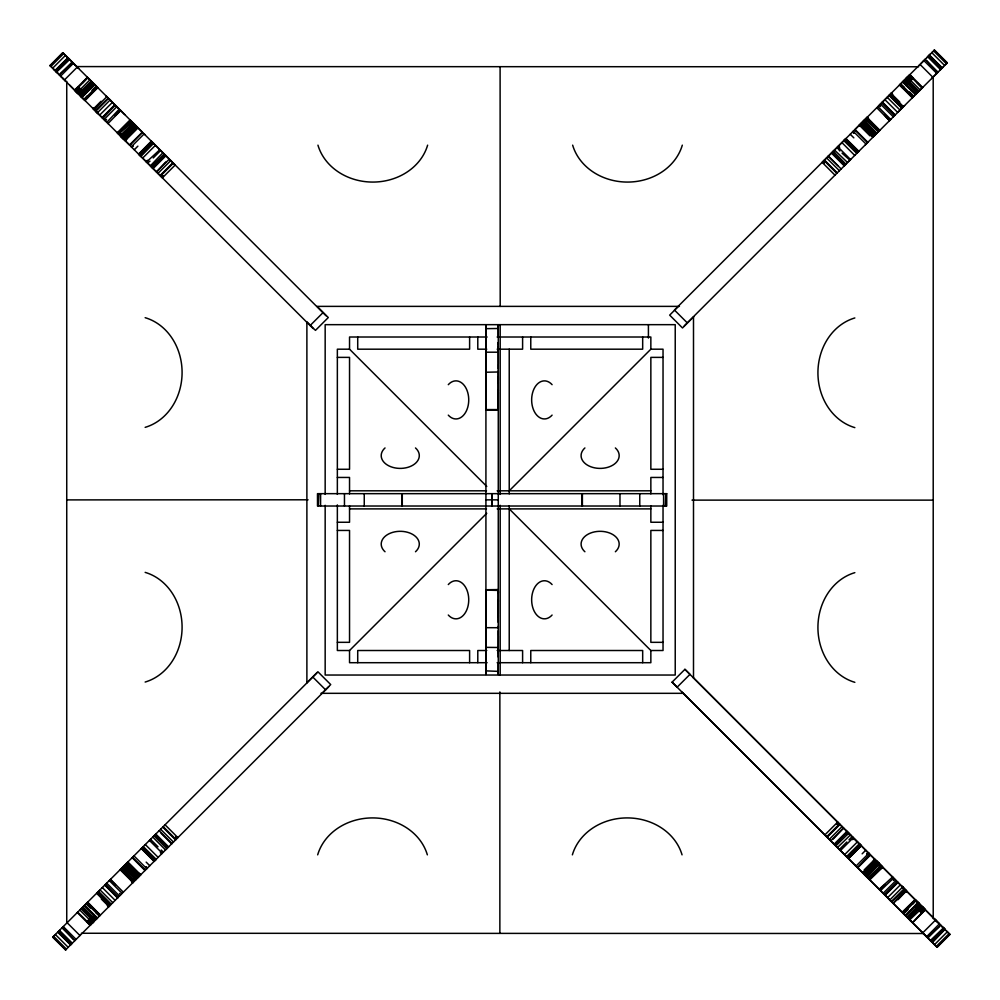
<?xml version="1.0" encoding="UTF-8"?>
<svg xmlns="http://www.w3.org/2000/svg" width="1000" height="1000" viewBox="0 0 1000 1000"><rect width="100%" height="100%" fill="white"/><g stroke="black" fill="none" stroke-linecap="round" stroke-linejoin="round"><path stroke-width="1.5" d="M66.737 923.088L66.737 81.388M485.938 341.912L485.925 333.65M485.925 409.412L485.925 410.112L485.938 374.637M485.95 397.7L485.95 400.225M485.925 396.838L485.938 369.325M485.925 370.3L485.913 325.238M498.288 392.163L498.275 410.025L485.925 410.025L485.913 674.463L485.938 672.4M485.925 406.5L485.95 408.4L485.925 402.238M485.925 385.975L485.95 408M485.938 374.562L485.913 337.738M485.913 337.362L485.938 331.863M485.925 327.975L485.925 325.312M485.925 673.012L485.938 672.85M485.925 662.862L485.925 662.35M485.925 658.312L485.938 658.125M485.938 654.4L485.925 653.85M492.1 506.025L492.1 493.663M498.288 409.762L498.275 377.325M498.288 393.338L498.288 392.612M498.275 391.275L498.275 390.288M498.312 380.238L498.3 371.987L485.95 372.238M498.275 336.875L498.275 325.238M498.275 654.663L498.275 674.463L498.275 662.825M498.275 653.825L498.3 635.825M498.263 635.037L498.275 410.012M498.3 369.025L498.275 342.5L498.275 343.913M498.275 657.087L498.3 630.688M498.275 650.987L498.275 650.325L498.275 651.05M485.938 615.475L485.95 627.675L498.3 627.712L498.312 626.237M498.275 608.188L498.275 616.562M498.3 592.775L498.3 591.3L498.288 593.2M581.938 506.025L581.938 493.663M582.388 506.025L582.388 493.663M619.975 506.025L619.975 493.663M639.763 506.025L639.763 493.663M663.6 506.025L663.6 493.663M665.375 506.025L665.75 493.663M665.888 506.025L665.888 493.663M933.225 918.65L933.2 76.963M485.925 409.675L485.938 357.4M485.938 385.037L485.925 380.025M485.925 357.55L485.925 327.337M485.913 356.375L485.938 355.45M485.925 351.4L485.913 346M485.925 349.263L485.925 348.85M485.938 334.625L485.925 326.413M485.938 328.663L498.288 328.488L498.275 325.312M485.938 614.663L485.938 614.025M485.913 615.3L485.913 608.188M485.913 608.275L485.938 606.7M485.95 591.912L485.925 607.1M485.925 589.738L498.275 589.575L498.288 591.05M485.913 664.125L485.925 651.838L485.925 652.588M485.925 650.987L485.913 650.325M485.925 641.812L485.913 642.925M498.288 327.3L498.288 326.163M498.288 327.013L498.275 326.213M498.275 651.95L498.275 652.588M485.925 326.688L485.938 326.625M485.938 358.825L485.95 359.963M485.938 647.362L498.3 647.5M485.925 641.413L485.938 640.713L485.925 641.762M498.288 671.375L485.938 670.875L485.925 672.15M485.925 617.987L485.938 617.325M867.113 877.237L863.625 873.763L876.538 861L880.95 865.413L868.175 878.3L867.113 877.237L879.513 863.975L878.55 865.6L880.312 864.775M93.438 108.938L100.988 101.3M897.987 899.737L906.388 890.863M860.325 124.162L873.15 137M81.938 97.438L94.812 84.65L93.05 82.875M828.3 156.188L838 165.738M863.562 120.925L876.4 133.763L863.162 121.325M859.15 125.337L860.9 126.175L859.613 124.887M862.463 122.025L865.35 119.138M883.55 100.938L882.675 101.812M901.9 108.263L889.038 95.45M902.788 81.713L906.4 85.288M920.662 63.825L929.625 54.862M684.25 325.9L687.275 322.863L674.45 310.038L925.288 59.2M841.162 168.988L828.35 156.137M889.3 120.862L891.05 119.113M875.3 134.863L862.712 121.775M889.5 120.65L876.775 107.725M899.013 111.15L903.363 106.788L890.537 93.963L903.325 106.838M912.325 97.837L899.513 84.987L906.012 78.475M919.538 90.625L922.738 87.425M931.637 78.525L938.175 71.988M941.725 68.438L942.288 67.875L929.45 55.038M940.962 69.212L941.488 68.675L939.663 70.5M906.137 916.287L907.45 917.6L920.288 904.762L918.662 903.15L915.138 906.825L914.638 906.325L918.012 902.5L905.387 915.55M53.45 68.95L50.025 65.525L62.875 52.713L66.275 56.112M50.125 65.625L62.875 52.713M62.95 52.787L50.375 65.875M52.675 68.188L65.512 55.35M77.575 67.412L67.875 57.713L54.988 70.487L54.112 69.612M62.013 64.675L55.362 70.862M56.025 71.513L68.85 58.688M69.662 59.5L56.575 72.075M72.15 61.988L73.438 63.263L60.6 76.1L59.312 74.825L72.15 61.988L70.388 60.225M62.525 78.05L64.45 79.95L77.287 67.125L78.525 68.362M74.975 90.475L78.575 86.875M82.5 83.025L87.438 77.263M87.95 77.787L87.45 77.275L74.6 90.1L75.125 90.612L87.95 77.787L90.25 80.075M75.575 91.062L79.175 87.463M79.975 88.263L76.375 91.862L75.125 90.612M77.025 92.513L80.738 89.025M77.15 92.65L89.963 79.787L90.913 80.763M81.037 89.325L77.337 92.825L76.862 92.362M77.8 93.3L81.4 89.688M77.95 93.438L81.55 89.838M81.7 89.987L78.1 93.588L75.925 91.425L76.787 92.287M78.5 93.987L91.412 81.237L78.412 93.9L69.55 85.062M78.725 94.213L91.55 81.375L93.462 83.287L80.625 96.125L78.575 94.075M79.713 95.2L92.513 82.338M81.112 96.613L84.862 93.162L85.363 93.663L81.788 97.287L85.288 93.6M81.475 96.975L94.412 84.25M91.975 90.363L96.25 86.088L93.75 83.588M81.287 96.788L84.987 100.487L97.837 87.675L96.788 86.625L83.987 99.488L87.463 95.763M84.637 100.138L97.662 87.513M84.787 100.3L88.387 96.7M84.913 100.412L88.513 96.812M93.125 108.612L94.712 107.625M93.975 109.462L106.85 96.675L108.55 98.375L95.812 111.3L93.625 109.113M113.438 103.263L110.138 99.95L97.35 112.85L95.062 110.55L108.3 98.125M112.487 102.312L99.637 115.125L100.725 116.213M105.138 120.638L102.088 117.587L114.85 104.675M102.487 117.975L114.963 104.787M102.788 118.287L115.312 105.15M104.05 119.537L116.85 106.675L115.625 105.45M106.55 119.462L105.275 120.775L106.1 121.6M116.025 114.412L120.312 110.138L120.875 110.7M115.013 115.538L120.7 110.538L108.038 123.537L107.475 122.975L107.987 123.488M121.587 134.488L120.3 135.787L117.25 132.738L130.087 119.913L132.912 122.737L120.188 135.662L125.363 140.85L126.575 139.475L124.9 140.387M130.85 120.662L117.875 133.363L130.887 120.7M118.625 134.113L131.463 121.275M119.712 135.2L121.013 133.9C121.025 135.387 120.625 136.888 122.888 138.375M138.05 127.875L125.2 140.688L129.488 144.975L142.312 132.137L134.762 124.575L121.788 137.275L120.95 136.438L133.35 123.162M120.962 136.438L133.787 123.6L134.963 124.787L122.2 137.688M122.375 137.85L135.538 125.375M123.038 138.525L135.875 125.688M123.35 138.85L124.775 137.675M123.562 139.037L136.387 126.213M124.213 139.7L137.05 126.862M124.513 140L137.35 127.175M129.75 145.238L131.037 143.938M144.037 133.85L144.812 134.637L144.113 133.938L131.275 146.762L131.975 147.463L132.838 145.738M134.262 149.762L137.875 146.163M138.75 154.238L151.4 141.213L138.562 154.05L141.3 156.775M151.9 141.713L139.062 154.537L139.613 155.087L152.45 142.25L151.475 141.287M139.4 154.875L152.225 142.037L153.212 143.025M140.375 155.85L153.1 142.912M142.625 158.1L155.463 145.262M147.425 160.312L146.137 161.612L159.775 175.25M149.987 161.188L147.463 162.938L147.925 163.4M153.2 157.975L160.688 150.488L172.325 162.125M150.387 165.85L162.925 152.725M151.3 166.762L164.237 154.025M151.512 166.975L152.6 165.475M152.413 167.875L165.175 154.975M169.312 159.113L156.475 171.938L165.775 162M157.938 173.412L170.775 160.575M160.525 176L173.363 163.162L172.9 162.712L160.062 175.538L162.375 177.85L175.2 165.012L173.363 163.162M161.6 177.062L162.887 175.775M161.9 177.375L163.2 176.088M313.137 328.575L310.113 325.55L322.95 312.712L73.338 63.212L74.162 64.025M907.35 77.138L920.2 89.963M834.475 150.013L847.6 162.55M837.062 147.425L839.875 151.025M852.537 131.962L853.225 131.263L866.062 144.1M862.75 121.737L876 134.162M866.5 117.987L879.287 130.863L880.088 130.062M868.25 118.825L867.262 117.225L865.387 119.1L878.337 131.825L877.887 132.262M882.4 102.088L895.212 114.95M884.875 99.625L897.725 112.438M889.338 95.15L902.237 107.925M891.675 92.812L888.787 95.712M900.475 84.012L904.237 87.45M903.213 81.275L906.838 84.862L906.1 85.588L915.638 94.525M909.287 75.2L906.1 78.4L918.85 91.312L905.925 78.562M927.7 56.788L940.537 69.625M930.413 54.088L926.762 57.725M678.25 306.55L669.675 315.125L682.5 327.962L693.662 316.8M825.188 159.3L831.213 153.275M831.8 152.7L840.462 144.025M840.662 143.825L845.95 138.537L858.787 151.375L845.763 138.725M878.538 105.95L879.275 105.213L880.512 106.562M879.538 104.95L882.487 102.013M883.9 100.588L888.487 96.013M933.787 50.7L934.375 50.125L947.212 62.95L687.275 322.863M860.95 123.537L862.325 124.75M867.262 117.225L868.512 118.562M880.462 104.038L893.325 116.838M904.912 79.588L917.75 92.413M919.038 65.462L920.05 64.45L932.875 77.287M923.15 61.363L923.962 60.538M928.775 55.712L935.325 62M929.388 55.1L930.163 54.337M932.862 51.638L929.9 54.588M853.85 133.225L852.562 131.938M833.225 151.263L834.525 152.55L833.012 151.475M854.712 129.787L856 131.075L854.575 129.913M891.087 93.413L892.675 94.4L891.375 93.112M126.862 862.975L139.725 875.788M306.725 682.9L317.887 671.75L330.712 684.575L322.137 693.162M316.825 673.012L52.688 937.15L65.55 949.963M912.487 97.675L899.862 84.637M910.975 80.725L907.487 77.013M487.125 662.7L349.538 662.7L349.538 650.512L486.763 513.275M509.225 490.812L650.85 349.188L663.037 349.188L663.037 494.8M92.662 922.837L89.038 919.262L92.525 922.975M93.825 914.475L97.5 918M95.763 912.537L99.525 915.987M87.5 902.337L100.138 915.362M849.925 160.238L842.025 153.162M865.387 144.762L867.862 142.3L855.025 129.462L862.375 122.112L875.15 135.013M922.075 88.088L909.375 75.113M922.663 87.5L909.9 74.6L913.125 78.575M848.825 161.325L850.588 159.562L837.75 146.725M858.787 151.375L858.288 151.862L845.45 139.037M874.625 135.525L873.787 136.363L861.025 123.462M876.838 133.312L864.338 120.15M903.713 106.45L904.562 105.6M913.375 96.788L900.638 83.85M916.8 93.35L904.2 80.3M919.237 90.925L919.987 90.175M935.975 74.188L936.8 73.375L923.9 60.6M940.662 69.513L941.375 68.787M942.15 68.012L943 67.162M947.025 63.137L934.262 50.225M108.938 906.575L107.338 905.575L108.637 906.875M131.775 881.15L132.762 882.75M137.7 875.212L138.875 876.637M132.5 857.337L144.15 868.775M146.163 866.762L147.45 868.05M166.812 848.688L165.738 847.188L167.025 848.475M65.525 949.975L328.65 686.85M672.075 682.163L684.925 669.325L689.963 674.362L677.125 687.2L672.075 682.163L847.1 857.225L859.938 844.388L846.812 856.95M824.825 834.95L837.663 822.113L846.725 831.162M836.838 823.875L838.125 822.588M837.15 824.188L838.438 822.887M826.675 836.787L839.5 823.962M827.125 837.25L839.963 824.412M829.262 839.388L842.1 826.55M830.75 840.863L843.562 828.012L833.188 839.025M834.087 844.2L846.925 831.363L848.3 832.75M834.8 844.912L847.575 832.025M836.363 846.475L835.812 845.925L848.737 833.188M850.462 834.912L837.438 847.562M846.838 841.988L839.35 849.475L840.688 850.8M848.975 839.85L852.175 836.637L853.425 837.887M840.438 850.55L853.263 837.725M852.6 839.65L853.9 838.35M844.575 854.7L857.412 841.862M847.588 857.712L860.413 844.875M847.663 857.8L848.188 858.325L860.962 845.425M848.55 858.675L861.275 845.738L848.188 858.325M862.138 853.825L865.738 850.225M867.175 854.237L868.475 852.95C866.125 854.112 867.212 852.312 868.812 853.288L855.987 866.125L855.2 865.35L856.287 866.425M867.087 854.137L868.075 852.55L869.112 853.6M869.875 854.35L857.438 867.575M868.975 856.038L870.088 854.562M857.038 867.175L857.7 867.837L870.537 855.013L874.812 859.287L864.125 869.987M876.912 861.4L874.737 859.2L873.45 860.5L875.113 859.587M857.7 867.837L862.675 872.812L875.5 859.975M862.675 872.8L875.837 860.3M875.375 862.425L876.663 861.125L877.825 862.288L864.987 875.125M864.15 874.287L876.988 861.45M877.65 862.113L864.812 874.95L863.825 873.975M879.362 863.825L878.1 862.562L865.263 875.4L866.038 876.162L878.863 863.337L878.35 862.812L865.487 875.625L866.675 876.812M878.438 865.475L879.725 864.188M872.3 876.025L868.925 879.062M869.312 879.45L881.963 866.425L880.7 867.75M869.712 879.85L882.775 867.237L881.175 868.225M881.438 868.487L882.463 866.938M879.137 889.287L892.537 877.025L891.988 876.475L892.438 876.925M864.212 874.362L879.7 889.85L884.987 884.45M880.487 890.638L893.612 878.1L892.7 877.188M893.438 880.5L894.75 879.225L897.925 882.4L885.088 895.238L880.888 891.038M883.125 893.275L896 880.487M884.388 894.538L897.225 881.7M884.688 894.837L897.525 882.013M902.375 886.85L897.887 882.362L885.05 895.2L891.112 901.263L888.475 898.637M887.562 897.7L900.375 884.85M890.537 900.675L889.825 899.987L902.588 887.075M906 890.475L893.2 903.35L906 890.475L905.25 889.725M889.338 899.488L902.163 912.325L915.088 899.587L915.825 900.325M902.225 912.387L915.212 899.7M915.362 899.862L911.612 903.3M916.587 901.075L919.087 903.575L915.987 900.475L912.55 904.237M915.987 900.475L903.312 913.475L902.325 912.5M908.025 909.638L903.75 913.913L906.25 916.413L903.188 913.337L904.013 914.175M914.712 906.4L918.012 902.5M905.588 915.75L918.425 902.913M914.938 906.625L918.538 903.025M906.812 916.963L919.65 904.125M924.85 935.013L908.462 918.612L921.3 905.775M920.362 904.85L921.438 905.913L908.688 918.838L921.6 906.075M918.312 910L921.912 906.4L922.875 907.362L909.7 919.85L912.575 922.725L925.375 909.862L922.35 906.825M918.462 910.15L922.062 906.55M918.612 910.288L922.212 906.688M918.975 910.662L922.575 907.062L924.8 909.275M919.075 910.75L922.85 907.337M920.037 911.725L923.637 908.112L924.112 908.612M920.837 912.525L924.438 908.925M924.887 909.375L912.537 922.688M921.425 913.112L925.375 909.862M901.612 886.1L939.463 923.988L934.312 918.8L935.55 920.037L922.712 932.875L922.038 932.2L930.1 940.263M938.65 923.15L939.4 923.9L926.575 936.725L682.013 692.1M927.85 938.012L940.688 925.175L942.688 927.175M930.375 940.525L943.438 927.925M931.15 941.312L943.988 928.475L944.95 929.438L932.412 942.575M938 935.325C940.825 931.375 945.5 927.163 945.413 929.9M937.125 947.288L936.263 946.425L949.1 933.6L949.963 934.45L937.125 947.288L936.462 946.625L934.488 944.65L947.325 931.812L946.462 930.962M939 944.887L949.775 934.262L937.05 947.212M131.1 144L142.575 132.4M60.613 73.537L72.775 62.613M927.225 937.387L939.388 926.475M117.987 112.1L120.312 110.138L124.8 114.625M879.65 889.8C878.288 889.163 881.762 889.663 882.025 887.9M76.75 66.588L918.612 66.775M679.438 306.375L317.137 306.375L328.3 317.538L315.462 330.375L306.887 321.8L306.887 682.738M487.125 337.013L349.538 337.013L349.538 349.188L486.763 486.425M497.15 337.013L650.85 337.013L650.85 349.188M349.538 349.188L337.35 349.188L337.35 494.387M486.75 349.188L477.788 349.188L477.788 337.013M497.175 349.188L522.6 349.188L522.6 337.013M485.925 344.7L485.938 352.2L498.3 352.2L498.3 363.875M337.35 357.375L349.538 357.375L349.538 469.275L337.35 469.275M663.037 357.375L650.85 357.375L650.85 469.275L663.037 469.275M485.925 409.575L498.275 409.575M337.35 477.45L349.538 477.45L349.538 493.875M663.037 477.45L650.85 477.45L650.85 493.875M349.538 490.812L486.488 490.812M497.175 490.812L650.85 490.812M318.913 493.663L318.337 506.025M66.65 499.9L308.062 499.8M485.925 499.862L498.288 499.85M692 500.125L933.325 500.138M320.562 506.025L320.625 493.663M349.538 508.888L486.488 508.888M497.175 508.888L650.85 508.888M337.35 522.25L349.538 522.25L349.538 505.825M663.037 522.25L650.85 522.25L650.85 505.825M337.35 530.438L349.538 530.438L349.538 642.337L337.35 642.337M663.037 530.438L650.85 530.438L650.85 642.337L663.037 642.337M485.925 590.138L498.275 590.413M349.538 650.512L337.35 650.512L337.35 504.9M486.75 650.512L477.788 650.512L477.788 662.7M497.175 650.512L522.6 650.512L522.6 662.7M509.225 508.888L650.85 650.512L663.037 650.512L663.037 505.312M497.15 662.7L650.85 662.7L650.85 650.512M320.938 693.325L683.25 693.325M81.35 933.263L923.337 933.512M67.425 57.263L64.775 54.612M51.025 66.525L54.588 70.1M863 873.138L863.625 873.763M891.775 901.912L904.95 889.425L904.212 888.675L891.375 901.513L894.212 904.35M122.762 867.075L135.688 879.812M66.388 56.225L67.4 57.237L66.912 56.75M943.625 928.15L944.15 928.662L942.275 926.787L943.75 928.225L930.913 941.062L929.5 939.688L931.325 941.5L930.8 940.987M53.55 69.062L54.575 70.075M892.375 94.7L899.75 102.013M909.075 919.25L911.925 922.075M101.312 899.013L107.638 905.275M77.875 67.713L78.5 68.325M67.162 57L68.55 58.388M861.462 845.925L860.6 845.062M135.688 125.525L136.2 126.013M902.138 886.625L903.95 888.438L902.175 886.65M948.062 932.55L948.975 933.475M894.75 879.237L877.05 861.525M901.65 886.137L902.3 886.775M936.15 920.65L935.55 920.037M949.95 934.45L947.325 931.812M64.45 79.95L64.912 80.425M101.037 116.538L102.1 117.6M122.863 138.35L123.45 138.95M907.463 917.613L908.462 918.612M921.475 931.637L922.1 932.262L921.538 931.7M852.175 836.637L855.975 840.438M902.725 887.212L903.538 888M904.663 889.137L907.25 891.725L905.3 892.362M948.2 932.7L943.325 927.837M850.05 834.5L849.362 833.812M109.338 99.175L111.425 101.263M160.475 150.275L159.062 148.875M90.275 80.1L89.2 79.037M133.15 146.062L131.625 147.113M839.7 849.825L838.988 849.112M930.5 940.662L933.1 943.263M931.988 942.15L922.8 932.962M925.812 936.012L926.625 936.825M931.575 941.737L932.175 942.337M50.012 65.525L50.912 66.413L63.738 53.562L63.137 52.975M83.987 99.488L80.9 96.4M55.725 71.225L63.525 79.025M96.587 112.075L96.112 111.6L99.588 115.075M84.65 905.188L93.9 914.4M933.6 50.9L946.425 63.738L947.312 62.85L934.45 50.038L931.812 52.675L944.65 65.512M929.262 55.237L942.087 68.075M928.487 56.013L941.312 68.85M928.238 56.25L941.075 69.088M925.175 59.312L938.012 72.15M916.975 82.5L922.325 87.837M908.938 75.562L912.537 79.162M908.125 76.363L911.737 79.963M907.075 77.412L910.775 80.925M906.7 77.787L910.3 81.388M906.562 77.938L910.163 81.538M906.413 78.088L910.013 81.688M905.788 78.7L918.625 91.538M902.925 81.575L915.75 94.412M902.738 81.762L906.312 85.375M902.5 81.988L906.175 85.525M909.638 91.975L913.913 96.25M899.7 84.787L903.3 88.387M899.587 84.913L903.188 88.513M887.212 97.275L900.05 110.113M882.025 102.475L894.85 115.3M881.712 102.775L894.55 115.612M877.913 106.587L890.738 119.412M885.588 116.025L889.862 120.3L887.9 117.975M884.463 115.013L889.8 120.35M867.038 117.45L879.875 130.287M866.85 117.638L872.2 122.987M866.637 117.85L879.475 130.688M865.888 118.6L878.725 131.438M865.638 118.85L878.475 131.688M864.8 119.688L866.1 120.975L865.3 121.775L864 120.487M864.212 120.275L865.512 121.562M863.363 121.125L876.188 133.963M862.15 122.35L874.975 135.175M861.475 123.012L874.312 135.85M860 124.5L872.837 137.325M859.312 125.175L870 135.875M854.762 129.725L856.062 131.025M854.262 132.812L852.962 131.525L854.163 132.912M850.238 134.25L853.838 137.85M845.125 139.362L857.962 152.2M844.912 139.575L857.738 152.413L856.762 153.387L843.838 140.65M844.425 140.062L857.262 152.9L844.325 140.162M844.25 140.238L857.087 153.075M841.9 142.587L854.737 155.425M838.388 146.1L839.688 147.387M832.125 152.363L844.95 165.2M831.413 153.062L844.25 165.9L845.962 164.188L834.525 152.55M826.587 157.9L839.425 170.738M837.288 172.862L824.45 160.037L822.15 162.338L834.987 175.175M824 160.487L836.825 173.325M822.925 161.562L824.225 162.85M822.613 161.875L823.913 163.162M684.925 669.325L837.938 822.4M845.863 830.337L852.575 837.025M849.2 833.637L848.525 832.975L847.45 834.475M850.662 835.113L851.388 835.837M854.312 838.775L869.562 854.05M856.175 840.638L860.638 845.088L847.8 857.925L846.875 857.013M880.9 865.375L881.587 866.062M881.925 866.4L869.525 879.663L881.8 866.263M935.95 920.475L943.988 928.475M859.938 844.388L859.35 843.8L846.513 856.637M878.575 863.05L879.087 863.55L866.263 876.388L865.625 875.775M902.425 886.912L903.375 887.85M944.538 929.025L931.712 941.862M131.975 121.788L118.5 133.988M74.325 64.162L75.05 64.887M105.812 95.625L107.188 97.013M110.875 100.712L108.863 98.688M119.738 109.575L119.275 109.113L106.825 122.325M154.137 143.938L152.925 142.738L140.1 155.575L146.35 161.825M159.863 149.662L146.512 161.988M164.862 154.662L165.95 155.75L153.112 168.575L152.037 167.5M67.588 57.425L69.612 59.438M114.663 104.488L113.787 103.612M117.975 107.8L116.95 106.775M118.938 108.763L118.188 108.012M153.287 143.1L159.175 148.988M833.025 843.162L835.263 845.4M837.837 847.95L838.55 848.662M841.8 851.925L856.737 866.888M868.062 878.2L868.763 878.888M869.837 879.975L869.175 879.3M910.588 920.738L909.513 919.663M934.488 944.65L932.575 942.738M888.938 899.1L889.875 900.025M932.987 943.15L935.812 945.975M889.762 899.912L891.05 901.2M65.075 80.575L65.688 81.2L64.963 80.463M97.837 113.338L96.65 112.137M92.975 108.462L94.188 109.675M117.475 132.963L118.85 131.75M310.113 325.55L60.512 76.037L61.325 76.862M312.8 677.038L325.637 689.875M165.05 824.788L177.875 837.625M176.125 836.8L177.413 838.088M175.812 837.113L177.1 838.4M163.2 826.637L176.038 839.475M162.75 827.1L175.575 839.925M160.613 829.225L173.45 842.062M159.15 830.688L171.988 843.525M160.975 833.15L171.663 843.838M155.8 834.038L168.625 846.875M155.087 834.75L167.925 847.588M152.775 837.062L165.525 849.987M150.525 839.312L158.012 846.8M161.225 850L163.363 852.15M149.438 840.4L162.275 853.225M160.35 852.575L161.637 853.863M145.3 844.538L158.138 857.375M143.262 846.575L156.188 859.312M142.95 846.9L155.775 859.725M155.7 859.8L142.875 846.963L155.6 859.9M142.287 847.55L155.125 860.387M142.075 847.763L154.9 860.6M141.738 848.1L154.575 860.925M154.262 861.237L141.325 848.512L154.075 861.425M146.175 862.125L149.775 865.725M145.863 867.062L147.15 868.35M145.762 867.163L147.05 868.45M133.95 855.888L146.788 868.713M144.012 868.9L145.438 870.062M143.963 868.962L145.25 870.25M132.162 857.675L144.987 870.512M140.787 874.712L139.5 873.425L140.412 875.088M127.875 861.963L140.712 874.8M127.188 862.65L140.025 875.475M126.237 863.6L139 876.513M125.712 864.125L138.55 876.963M125.05 864.788L137.875 877.625M124.875 864.963L137.713 877.8M124.6 865.238L137.438 878.075M124.35 865.487L137.188 878.312M123.825 866.012L136.662 878.838M123.625 866.213L136.438 879.062M136.025 879.488L134.725 878.188L133.925 878.988L135.225 880.288M134.512 878.4L135.812 879.7M121.688 868.15L134.525 880.975M121.55 868.288L134.388 881.125M121.3 868.538L134.137 881.363M120.775 869.062L133.537 881.963M120.55 869.287L133.387 882.125M120.475 869.362L133.312 882.2M120.337 869.5L133.175 882.325M120.15 869.688L132.975 882.525M131.512 881.413L132.812 882.7M110.5 879.338L123.338 892.175M115.55 884.987L110.15 879.688L112.1 882.013M109.262 880.575L122.1 893.413M119.488 893.425L120.775 894.737M106.688 883.15L119.513 895.987M105.463 884.375L118.3 897.212M105.162 884.675L117.987 897.513M104.8 885.037L117.638 897.862M104.763 885.075L117.6 897.913M102.312 887.525L115.15 900.362M99.975 889.862L112.8 902.7M98.488 891.35L111.312 904.188M97.737 892.1L110.575 904.925M109.525 905.987L96.688 893.15L109.488 906.025M87.675 902.163L100.412 915.088M96.7 911.612L100.3 915.212M86.525 903.312L99.488 916.012M86.088 903.75L90.363 908.025M93.688 914.613L97.425 918.075M97.275 918.238L93.6 914.712L96.775 918.737M84.25 905.588L97.088 918.425M93.375 914.925L96.975 918.525M82.975 906.862L95.812 919.7M82.4 907.438L95.237 920.275M81.388 908.45L94.225 921.275M81.25 908.587L94.087 921.413M93.987 921.525L81.163 908.675M90 918.3L93.6 921.9M89.712 918.6L93.45 922.05M89.338 918.962L92.938 922.562M89.237 919.062L92.837 922.663M79.8 910.037L89.038 919.262M88.275 920.025L91.875 923.625M87.475 920.825L91.075 924.425M77.688 912.15L90.625 924.875M86.888 921.425L90.487 925.025M77.3 912.537L90.138 925.375M67.125 922.712L79.963 935.55M63.275 926.562L76.1 939.4M61.988 927.85L74.825 940.688M59.475 930.362L72.3 943.2M58.938 930.9L71.762 943.737M58.688 931.15L71.525 943.975M64.675 937.987L71.1 944.412M57.912 931.925L70.75 944.75M57.663 932.175L70.55 944.95M55.35 934.488L68.188 947.325M53.575 936.263L66.4 949.1M55.113 939L65.8 949.7M52.787 937.05L65.738 949.775M923.363 907.85L919.275 910.962M939.4 923.9L940.688 925.175M692.638 677.05L937.525 922.05M95.475 85.312L94.612 84.45M95.013 84.85L96.85 86.688M133.088 122.9L134.388 124.213M322.95 312.712L325.975 315.738M109.475 99.3L110.412 100.237M130.638 120.45L117.8 133.287M880.688 890.85L879.875 890.025M96.312 111.788L98 113.5M97.65 113.138L98.6 114.1M57.562 73.062L59.3 74.812M80.213 95.712L81.15 96.65M56.662 72.175L54.337 69.837M856 131.075L867.513 142.637M154.075 835.763L165.525 847.4M926.475 60.613L937.387 72.775M62.613 927.225L73.525 939.388M485.925 384.35L485.925 381.712M498.3 591.3L498.312 602.163M485.925 632.9L485.913 632.2M485.938 352.2L485.938 362.062M485.925 368.575L485.938 364.8M498.3 372.463L498.3 370.725M498.275 608.275L498.288 603.237M485.925 348.612L485.913 349.387M485.925 357.875L485.925 358.562M485.925 589.812L485.925 593.2M500.1 66.675L500.2 306.438M498.288 328.638L498.275 345.05M498.275 349.25L498.275 348.625L498.3 350.788M498.275 346.725L498.3 352.2M498.275 382.337L498.275 383.288M498.275 389.712L498.275 408.837M498.275 622.388L498.275 614.925M485.913 342.675L485.913 343.913M485.925 382.262L485.95 370.525M485.925 357.725L485.925 361.475M485.925 364.275L485.925 366.325M485.925 372.587L485.925 373.225M485.925 386.375L485.925 390.812M485.95 628.5L485.913 636.538M485.938 637L485.925 650.85M485.913 673.375L485.913 664.287M693.5 316.962L693.5 677.913M648.413 324.663L648.413 338.062M642.675 337.013L642.675 349.188L530.775 349.188L530.775 337.013M642.675 662.7L642.675 650.512L530.775 650.512L530.775 662.7M509.225 349.188L509.225 493.825M509.225 505.875L509.225 650.512M500.188 324.663L500.188 494.4M500.188 505.3L500.188 675.037M499.862 691.925L499.862 933.363M498.275 345.875L498.275 346.8M498.263 364.663L498.275 391.125M498.288 600.013L498.288 613.725M492.125 493.663L492.125 506.025M485.925 600.013L485.925 630.3M485.938 630.513L485.938 667.837M485.925 668.213L485.925 669.85M469.613 337.013L469.613 349.188L357.713 349.188L357.713 337.013M469.613 662.7L469.613 650.512L357.713 650.512L357.713 662.7M402.287 493.663L402.287 506.025M401.825 493.663L401.825 506.025M364.25 493.663L364.25 506.025M344.462 493.663L344.462 506.025M325.163 494.4L325.163 324.663L675.225 324.663L675.225 675.037L325.163 675.037L325.163 505.3M448.288 584.562A19.038 12.775 90 0 1 465.412 586.975A19.038 12.775 90 0 1 465.412 612.6A19.038 12.775 90 0 1 448.288 615.025M854.85 427.625A56.575 48.975 90 0 1 817.925 372.788A56.575 48.975 90 0 1 854.85 317.95M854.85 682.325A56.575 48.975 90 0 1 817.925 627.487A56.575 48.975 90 0 1 854.85 572.65M615.363 447.95A19.038 12.775 0 0 1 612.938 465.075A19.038 12.775 0 0 1 587.325 465.075A19.038 12.775 0 0 1 584.9 447.95M427.625 145.15A56.575 48.975 0.1 0 1 372.8 182.075A56.575 48.975 0.1 0 1 317.95 145.15M682.312 145.15A56.575 48.975 0.1 0 1 627.5 182.075A56.575 48.975 0.1 0 1 572.65 145.15M145.15 572.375A56.575 48.987 -89.9 0 1 182.087 627.2A56.575 48.987 -89.9 0 1 145.15 682.05M145.15 317.688A56.575 48.987 -89.9 0 1 182.087 372.5A56.575 48.987 -89.9 0 1 145.15 427.35M415.487 447.95A19.038 12.775 0 0 1 413.062 465.075A19.038 12.775 0 0 1 387.438 465.075A19.038 12.775 0 0 1 385.025 447.95M385.025 551.75A19.038 12.775 0 0 1 387.438 534.637A19.038 12.775 0 0 1 413.062 534.637A19.038 12.775 0 0 1 415.487 551.75M584.9 551.75A19.038 12.775 0 0 1 587.325 534.637A19.038 12.775 0 0 1 612.938 534.637A19.038 12.775 0 0 1 615.363 551.75M552.087 615.025A19.038 12.775 -90 0 1 534.975 612.6A19.038 12.775 -90 0 1 534.975 586.975A19.038 12.775 -90 0 1 552.087 584.562M552.087 415.138A19.038 12.775 90 0 1 534.975 412.725A19.038 12.775 90 0 1 534.975 387.1A19.038 12.775 90 0 1 552.087 384.675M448.288 384.675A19.038 12.775 -90 0 1 465.412 387.1A19.038 12.775 -90 0 1 465.412 412.725A19.038 12.775 -90 0 1 448.288 415.138M572.375 854.85A56.575 49 0 0 1 627.212 817.913A56.575 49 0 0 1 682.05 854.85M317.675 854.85A56.575 49 0 0 1 372.512 817.913A56.575 49 0 0 1 427.35 854.85M666.725 493.663L666.725 506.025L317.5 506.025L317.488 493.663L666.725 493.663M485.925 622.3L485.925 622.388M68.075 57.912L55.25 70.738L57.713 73.238L56.262 71.762L69.1 58.925L70.487 60.338L68.075 57.912M133.988 123.8L121.163 136.637L121.675 137.162L134.512 124.325L133.988 123.8M153.425 143.238L140.688 156.163L153.425 143.238M881.15 865.612L868.562 878.688L881.15 865.612"/></g></svg>
